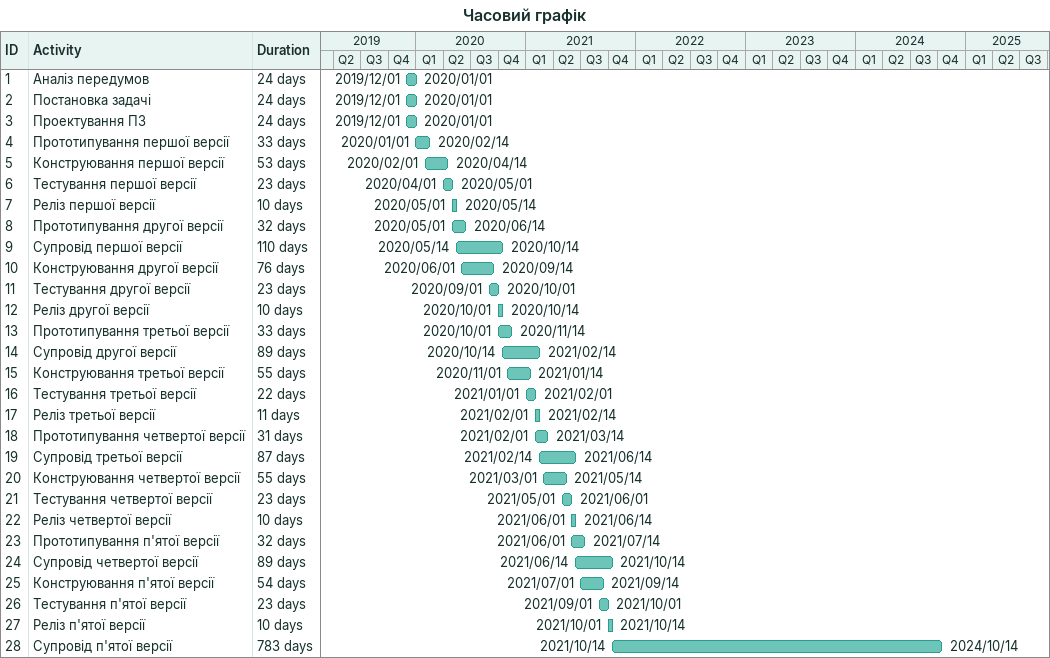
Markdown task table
Часовий графік

| ID | Task | Duration | Start | Finish |
|---|---|---|---|---|
| 1 | Аналіз передумов | 24d | 2019-12-01 | 2020-01-01 |
| 2 | Постановка задачі | 24d | 2019-12-01 | 2020-01-01 |
| 3 | Проектування ПЗ | 24d | 2019-12-01 | 2020-01-01 |
| 4 | Прототипування першої версії | 33d | 2020-01-01 | 2020-02-14 |
| 5 | Конструювання першої версії | 53d | 2020-02-01 | 2020-04-14 |
| 6 | Тестування першої версії | 23d | 2020-04-01 | 2020-05-01 |
| 7 | Реліз першої версії | 10d | 2020-05-01 | 2020-05-14 |
| 8 | Прототипування другої версії | 32d | 2020-05-01 | 2020-06-14 |
| 9 | Супровід першої версії | 110d | 2020-05-14 | 2020-10-14 |
| 10 | Конструювання другої версії | 76d | 2020-06-01 | 2020-09-14 |
| 11 | Тестування другої версії | 23d | 2020-09-01 | 2020-10-01 |
| 12 | Реліз другої версії | 10d | 2020-10-01 | 2020-10-14 |
| 13 | Прототипування третьої версії | 33d | 2020-10-01 | 2020-11-14 |
| 14 | Супровід другої версії | 89d | 2020-10-14 | 2021-02-14 |
| 15 | Конструювання третьої версії | 55d | 2020-11-01 | 2021-01-14 |
| 16 | Тестування третьої версії | 22d | 2021-01-01 | 2021-02-01 |
| 17 | Реліз третьої версії | 11d | 2021-02-01 | 2021-02-14 |
| 18 | Прототипування четвертої версії | 31d | 2021-02-01 | 2021-03-14 |
| 19 | Супровід третьої версії | 87d | 2021-02-14 | 2021-06-14 |
| 20 | Конструювання четвертої версії | 55d | 2021-03-01 | 2021-05-14 |
| 21 | Тестування четвертої версії | 23d | 2021-05-01 | 2021-06-01 |
| 22 | Реліз четвертої версії | 10d | 2021-06-01 | 2021-06-14 |
| 23 | Прототипування п'ятої версії | 32d | 2021-06-01 | 2021-07-14 |
| 24 | Супровід четвертої версії | 89d | 2021-06-14 | 2021-10-14 |
| 25 | Конструювання п'ятої версії | 54d | 2021-07-01 | 2021-09-14 |
| 26 | Тестування п'ятої версії | 23d | 2021-09-01 | 2021-10-01 |
| 27 | Реліз п'ятої версії | 10d | 2021-10-01 | 2021-10-14 |
| 28 | Супровід п'ятої версії | 783d | 2021-10-14 | 2024-10-14 |
